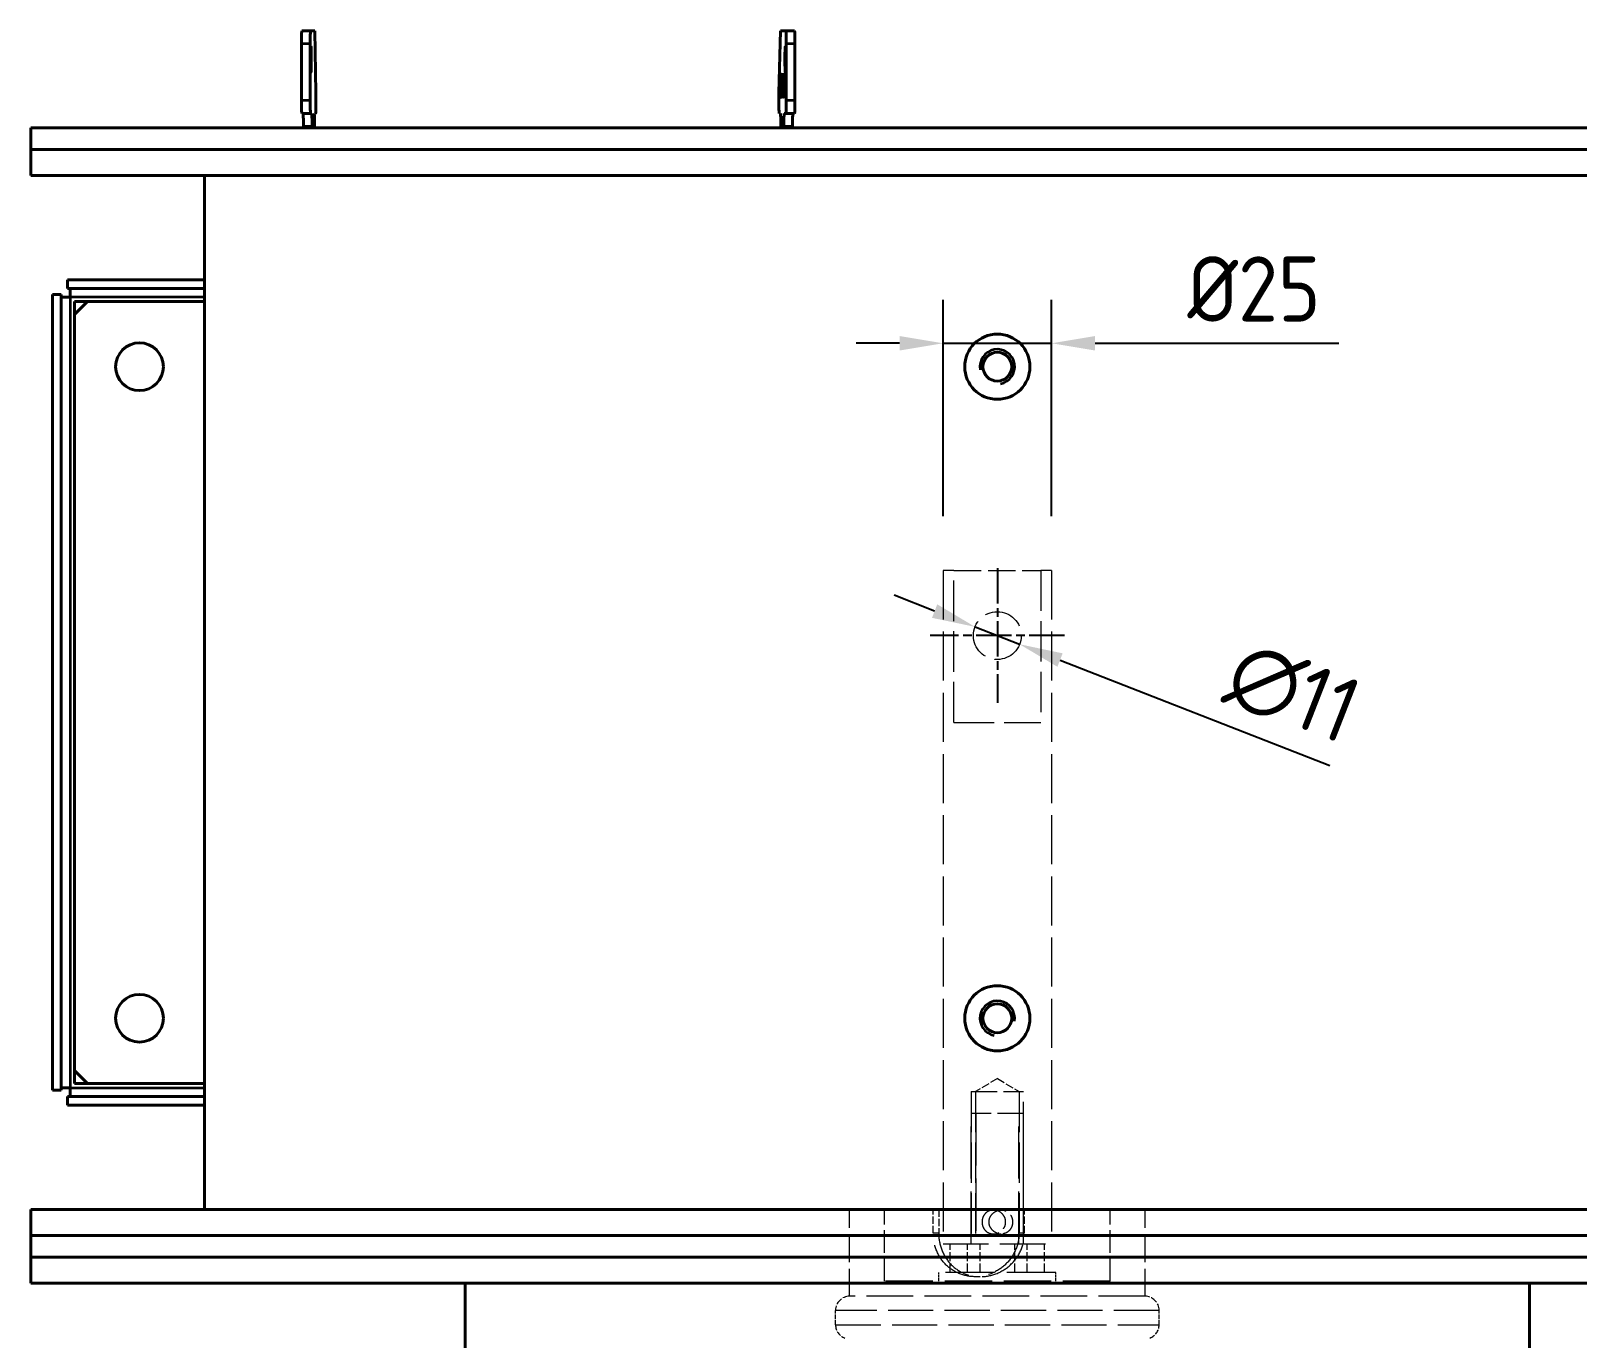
# Model space of a CAD drawing. Header units: millimetres. Extents: x 0 to 4205, y 0 to 2970.
# Drawn here: x 391 to 747, y 1512.4 to 1813.3 of the extents above; entities that cross this region are included whole.
import ezdxf

# ---------------------------------------------------------------- set-up
doc = ezdxf.new("R2010")
doc.units = ezdxf.units.MM
doc.header["$LTSCALE"] = 5
doc.linetypes.add('CHAIN', pattern=[0.3543, 0.2362, -0.0295, 0.0591, -0.0295])
doc.linetypes.add('DASHED', pattern=[0.2067, 0.1654, -0.0413])
for name, color, linetype, lineweight in [('가려진 것(ISO)', 2, 'DASHED', 18), ('가려진 좁은 것(ISO)', 2, 'DASHED', 18), ('가시적인 것(ISO)', 3, 'Continuous', 40), ('가시적인 좁은 것(ISO)', 3, 'Continuous', 35), ('중심 표식(ISO)', 1, 'Continuous', 25), ('치수(ISO)', 2, 'Continuous', 25)]:
    doc.layers.add(name, color=color, linetype=linetype, lineweight=lineweight)
doc.styles.add('치수 텍스트_PSTEK_POSCO', font='isocp.shx')
doc.dimstyles.new('치수_PSTEK_POSCO', dxfattribs={"dimscale": 5, "dimtxt": 3, "dimasz": 2, "dimexe": 2, "dimexo": 2.5, "dimgap": 1, "dimtad": 1, "dimrnd": 1e-08, "dimdsep": 46, "dimtxsty": '치수 텍스트_PSTEK_POSCO', "dimcen": 0.09, "dimdle": 10, "dimclrd": 7, "dimclre": 7, "dimclrt": 2, "dimadec": 1, "dimazin": 2, "dimtfac": 1, "dimtmove": 0, "dimatfit": 3, "dimfxl": 0, "dimtolj": 1, "dimlwd": -1, "dimlwe": -1, "dimarcsym": 0})

# ---------------------------------------------------------------- blocks, each defined once
blk = doc.blocks.new('*D55')
at = {"layer": 'Defpoints', "color": 0}
for p in [(608.38, 1676.12), (618.62, 1672.12)]:
    blk.add_point(p, dxfattribs=at)
at = {"layer": '치수(ISO)', "color": 7}
for p, q in [((599.06, 1679.76), (589.75, 1683.39)), ((608.38, 1676.12), (618.62, 1672.12)), ((627.94, 1668.48), (690.07, 1644.22))]:
    blk.add_line(p, q, dxfattribs=at)
for points in [[(599.67, 1681.31), (598.46, 1678.2), (608.38, 1676.12)], [(628.54, 1670.03), (627.33, 1666.93), (618.62, 1672.12)]]:
    blk.add_solid(points, dxfattribs=at)
at = {"layer": '치수(ISO)', "color": 2, "insert": (667.61, 1666.41), "char_height": 15, "attachment_point": 4, "rotation": 338.6689, "style": '치수 텍스트_PSTEK_POSCO'}
blk.add_mtext('\\A1;∅11', dxfattribs=at)
blk = doc.blocks.new('*D56')
at = {"layer": 'Defpoints', "color": 0}
for p in [(626, 1741.41), (601, 1689.12), (626, 1689.12)]:
    blk.add_point(p, dxfattribs=at)
at = {"layer": '치수(ISO)', "color": 7}
for p, q in [((601, 1701.62), (601, 1751.41)), ((626, 1701.62), (626, 1751.41)), ((591, 1741.41), (581, 1741.41)), ((601, 1741.41), (626, 1741.41)), ((636, 1741.41), (692.13, 1741.41))]:
    blk.add_line(p, q, dxfattribs=at)
for points in [[(591, 1743.07), (591, 1739.74), (601, 1741.41)], [(636, 1743.07), (636, 1739.74), (626, 1741.41)]]:
    blk.add_solid(points, dxfattribs=at)
at = {"layer": '치수(ISO)', "color": 2, "insert": (657.26, 1753.91), "char_height": 15, "attachment_point": 4, "style": '치수 텍스트_PSTEK_POSCO'}
blk.add_mtext('\\A1;Ø25', dxfattribs=at)

msp = doc.modelspace()

# ---------------------------------------------------------------- linework, layer by layer
at = {"layer": '가려진 것(ISO)', "ltscale": 3.064086}
for p, q in [((603.5004, 1689.1175), (601.0004, 1689.1175)), ((626.0004, 1689.1175), (623.5004, 1689.1175))]:
    msp.add_line(p, q, dxfattribs=at)
at = {"layer": '가려진 것(ISO)', "ltscale": 13.634165}
for p, q in [((601.0004, 1689.1175), (601.0004, 1534.1175)), ((626.0004, 1689.1175), (626.0004, 1534.1175))]:
    msp.add_line(p, q, dxfattribs=at)
at = {"layer": '가려진 것(ISO)', "ltscale": 11.288502}
for p, q in [((603.5004, 1654.1175), (603.5004, 1689.1175)), ((623.5004, 1689.1175), (623.5004, 1654.1175)), ((607.5004, 1569.1175), (607.5004, 1534.1175)), ((608.4474, 1569.1175), (608.4474, 1534.1175)), ((618.5534, 1569.1175), (618.5534, 1534.1175)), ((619.5004, 1534.1175), (619.5004, 1569.1175))]:
    msp.add_line(p, q, dxfattribs=at)
at = {"layer": '가려진 것(ISO)', "ltscale": 7.618686}
for p, q in [((603.5004, 1689.1175), (623.5004, 1689.1175)), ((579.5004, 1522.0175), (579.5004, 1542.0175)), ((647.5004, 1522.0175), (647.5004, 1542.0175))]:
    msp.add_line(p, q, dxfattribs=at)
at = {"layer": '가려진 것(ISO)', "ltscale": 11.215472}
msp.add_line((603.5004, 1654.1175), (623.5004, 1654.1175), dxfattribs=at)
at = {"layer": '가려진 것(ISO)', "ltscale": 2.245537}
for q in [(608.4474, 1569.1175), (618.5534, 1569.1175)]:
    msp.add_line((613.5004, 1572.1536), q, dxfattribs=at)
at = {"layer": '가려진 것(ISO)', "ltscale": 7.180437}
for p, q in [((607.5004, 1569.1175), (619.5004, 1569.1175)), ((619.5004, 1564.1175), (607.5004, 1564.1175))]:
    msp.add_line(p, q, dxfattribs=at)
at = {"layer": '가려진 것(ISO)', "ltscale": 14.513788}
for p, q in [((607.5004, 1534.1175), (607.5004, 1564.1175)), ((608.5504, 1564.1175), (608.5504, 1534.1175)), ((618.4504, 1534.1175), (618.4504, 1564.1175)), ((619.5004, 1534.1175), (619.5004, 1564.1175))]:
    msp.add_line(p, q, dxfattribs=at)
at = {"layer": '가려진 것(ISO)', "ltscale": 6.285399}
for p, q in [((587.5004, 1525.5175), (587.5004, 1542.0175)), ((639.5004, 1525.5175), (639.5004, 1542.0175))]:
    msp.add_line(p, q, dxfattribs=at)
at = {"layer": '가려진 것(ISO)', "ltscale": 2.095066}
for p, q in [((598.7188, 1536.5175), (598.7188, 1542.0175)), ((599.9988, 1542.0175), (599.9988, 1536.5175)), ((618.4905, 1542.0175), (618.4905, 1536.5175)), ((619.7705, 1536.5175), (619.7705, 1542.0175))]:
    msp.add_line(p, q, dxfattribs=at)
at = {"layer": '가려진 것(ISO)', "ltscale": 4.571172}
for p, q in [((612.5965, 1541.8675), (614.4044, 1541.8675)), ((612.5965, 1536.3675), (614.4044, 1536.3675))]:
    msp.add_line(p, q, dxfattribs=at)
at = {"layer": '가려진 것(ISO)', "ltscale": 12.665669}
msp.add_line((601.0004, 1534.1175), (626.0004, 1534.1175), dxfattribs=at)
at = {"layer": '가려진 것(ISO)', "ltscale": 2.5141}
for p, q in [((602.656, 1527.5175), (602.656, 1534.1175)), ((606.647, 1527.5175), (606.647, 1534.1175)), ((609.5095, 1527.5175), (609.5095, 1534.1175)), ((617.4914, 1527.5175), (617.4914, 1534.1175)), ((620.3539, 1527.5175), (620.3539, 1534.1175)), ((624.3449, 1527.5175), (624.3449, 1534.1175))]:
    msp.add_line(p, q, dxfattribs=at)
at = {"layer": '가려진 것(ISO)', "ltscale": 13.678923}
msp.add_line((627.0004, 1527.5175), (600.0004, 1527.5175), dxfattribs=at)
at = {"layer": '가려진 것(ISO)', "ltscale": 0.761779}
for p, q in [((600.0004, 1525.5175), (600.0004, 1527.5175)), ((627.0004, 1525.5175), (627.0004, 1527.5175))]:
    msp.add_line(p, q, dxfattribs=at)
at = {"layer": '가려진 것(ISO)', "ltscale": 13.172297}
msp.add_line((639.5004, 1525.5175), (587.5004, 1525.5175), dxfattribs=at)
at = {"layer": '가려진 것(ISO)', "ltscale": 3.047415}
msp.add_line((609.5833, 1526.5175), (608.3781, 1526.5175), dxfattribs=at)
at = {"layer": '가려진 것(ISO)', "ltscale": 12.918983}
msp.add_line((647.5004, 1522.0175), (579.5004, 1522.0175), dxfattribs=at)
at = {"layer": '가려진 것(ISO)', "ltscale": 1.265843}
for p, q in [((576.2504, 1515.4443), (576.2504, 1518.7675)), ((650.7504, 1515.4443), (650.7504, 1518.7675))]:
    msp.add_line(p, q, dxfattribs=at)
at = {"layer": '가려진 것(ISO)', "ltscale": 11.145789}
msp.add_circle((613.5004, 1674.1175), 5.5, dxfattribs=at)
at = {"layer": '가려진 것(ISO)', "ltscale": 1.944629}
for centre, start, end in [((579.5004, 1518.7675), 90, 180), ((647.5004, 1518.7675), 0, 90)]:
    msp.add_arc(centre, 3.25, start, end, dxfattribs=at)
at = {"layer": '가려진 것(ISO)', "ltscale": 1.512355}
for centre, start, end in [((579.5004, 1515.4443), 180, 249.99481), ((647.5004, 1515.4443), 290.00519, 0)]:
    msp.add_arc(centre, 3.25, start, end, dxfattribs=at)
at = {"layer": '가려진 것(ISO)', "ltscale": 6.67681}
for points in [[(609.9784, 1539.1175), (609.9784, 1539.4689), (610.0431, 1539.8393), (610.3021, 1540.5148), (610.4967, 1540.8205), (610.9488, 1541.3031), (611.2381, 1541.514), (611.8883, 1541.7963), (612.2497, 1541.8675), (612.9433, 1541.8675), (613.3148, 1541.7963), (614.0016, 1541.514), (614.3169, 1541.3031), (614.8188, 1540.8205), (615.0407, 1540.5148), (615.3394, 1539.8393), (615.4156, 1539.4689), (615.4156, 1538.7661), (615.3394, 1538.3956), (615.0407, 1537.7201), (614.8188, 1537.4144), (614.3169, 1536.9319), (614.0016, 1536.721), (613.3148, 1536.4386), (612.9433, 1536.3675), (612.2497, 1536.3675), (611.8883, 1536.4386), (611.2381, 1536.721), (610.9488, 1536.9319), (610.4967, 1537.4144), (610.3021, 1537.7201), (610.0431, 1538.3956), (609.9784, 1538.7661), (609.9784, 1539.1175)], [(611.5852, 1539.1175), (611.5852, 1538.7661), (611.6615, 1538.3956), (611.9602, 1537.7201), (612.182, 1537.4144), (612.684, 1536.9319), (612.9993, 1536.721), (613.6861, 1536.4386), (614.0576, 1536.3675), (614.7512, 1536.3675), (615.1126, 1536.4386), (615.7628, 1536.721), (616.0521, 1536.9319), (616.5042, 1537.4144), (616.6987, 1537.7201), (616.9578, 1538.3956), (617.0225, 1538.7661), (617.0225, 1539.4689), (616.9578, 1539.8393), (616.6987, 1540.5148), (616.5042, 1540.8205), (616.0521, 1541.3031), (615.7628, 1541.514), (615.1126, 1541.7963), (614.7512, 1541.8675), (614.0576, 1541.8675), (613.6861, 1541.7963), (612.9993, 1541.514), (612.684, 1541.3031), (612.182, 1540.8205), (611.9602, 1540.5148), (611.6615, 1539.8393), (611.5852, 1539.4689), (611.5852, 1539.1175)]]:
    msp.add_open_spline(points, degree=3, knots=[0, 0, 0, 0, 0.10542391, 0.10542391, 0.21084783, 0.21084783, 0.3160777, 0.3160777, 0.42130758, 0.42130758, 0.52653746, 0.52653746, 0.63176734, 0.63176734, 0.73719125, 0.73719125, 0.84261516, 0.84261516, 0.94803908, 0.94803908, 1.05346299, 1.05346299, 1.15869287, 1.15869287, 1.26392274, 1.26392274, 1.36915262, 1.36915262, 1.4743825, 1.4743825, 1.57980641, 1.57980641, 1.68523033, 1.68523033, 1.68523033, 1.68523033], dxfattribs=at)
at = {"layer": '가려진 것(ISO)', "ltscale": 15.282051}
msp.add_open_spline([(618.4905, 1536.5175), (618.4905, 1535.2536), (618.227, 1533.9109), (617.1724, 1531.4496), (616.3824, 1530.3302), (614.5787, 1528.5629), (613.442, 1527.7944), (610.9663, 1526.7715), (609.6272, 1526.5175), (607.1289, 1526.5175), (605.8132, 1526.7715), (603.4217, 1527.7944), (602.3449, 1528.5629), (600.6543, 1530.3302), (599.9253, 1531.4496), (598.9577, 1533.9109), (598.7188, 1535.2536), (598.7188, 1536.5175)], degree=3, knots=[0, 0, 0, 0, 0.37916994, 0.37916994, 0.75833987, 0.75833987, 1.13740582, 1.13740582, 1.51647176, 1.51647176, 1.89553771, 1.89553771, 2.27460365, 2.27460365, 2.65377359, 2.65377359, 3.03294353, 3.03294353, 3.03294353, 3.03294353], dxfattribs=at)
at = {"layer": '가려진 것(ISO)', "ltscale": 15.347257}
msp.add_open_spline([(599.9988, 1536.5175), (599.9988, 1535.247), (600.2357, 1533.9021), (601.1896, 1531.4429), (601.9072, 1530.3273), (603.5733, 1528.5662), (604.637, 1527.7985), (607.0138, 1526.7738), (608.3284, 1526.5175), (610.8382, 1526.5175), (612.1836, 1526.7738), (614.6712, 1527.7985), (615.8137, 1528.5662), (617.6297, 1530.3273), (618.4288, 1531.4429), (619.5, 1533.9021), (619.7705, 1535.247), (619.7705, 1536.5175)], degree=3, knots=[-3.04786349, -3.04786349, -3.04786349, -3.04786349, -2.66671783, -2.66671783, -2.28557217, -2.28557217, -1.90475196, -1.90475196, -1.52393174, -1.52393174, -1.14311153, -1.14311153, -0.76229131, -0.76229131, -0.38114566, -0.38114566, 0, 0, 0, 0], dxfattribs=at)
at = {"layer": '가려진 좁은 것(ISO)', "ltscale": 3.236419}
for p, q in [((599.9988, 1536.5175), (598.7188, 1536.5175)), ((619.7705, 1536.5175), (618.4905, 1536.5175))]:
    msp.add_line(p, q, dxfattribs=at)
at = {"layer": '가려진 좁은 것(ISO)', "ltscale": 12.581232}
for p, q in [((650.7504, 1518.7675), (576.2504, 1518.7675)), ((576.2504, 1515.4443), (650.7504, 1515.4443))]:
    msp.add_line(p, q, dxfattribs=at)
at = {"layer": '가시적인 것(ISO)'}
for p, q in [((455.3762, 1813.3175), (453.3768, 1813.3175)), ((456.3381, 1813.3175), (455.3762, 1813.3175)), ((456.6105, 1799.0971), (456.3381, 1813.3175)), ((563.2065, 1799.0971), (563.5611, 1813.3175)), ((563.5611, 1813.3175), (564.8132, 1813.3175)), ((566.8121, 1813.3175), (564.8132, 1813.3175)), ((453.2989, 1810.3175), (453.2989, 1797.3175)), ((455.2982, 1810.3175), (455.2982, 1797.3175)), ((564.9148, 1810.3175), (564.9148, 1797.3175)), ((566.9136, 1810.3175), (566.9136, 1797.3175)), ((563.3702, 1803.2817), (563.3702, 1798.1451)), ((563.4951, 1803.2817), (563.3702, 1803.2817)), ((563.3802, 1803.2817), (563.3802, 1798.1451)), ((563.4012, 1802.4867), (563.4951, 1802.4867)), ((563.4012, 1801.2637), (563.4012, 1802.4867)), ((563.4929, 1801.2637), (563.4012, 1801.2637)), ((563.4929, 1800.4688), (563.4929, 1801.2637)), ((563.4951, 1802.4867), (563.4951, 1803.2817)), ((563.7038, 1802.609), (563.6938, 1802.609)), ((563.7501, 1801.5513), (563.7816, 1801.5513)), ((563.9732, 1803.2817), (563.8938, 1803.2817)), ((563.8938, 1803.2817), (563.8938, 1798.1451)), ((563.9038, 1803.2817), (563.9038, 1798.1451)), ((563.9248, 1802.4867), (563.9686, 1802.4867)), ((563.9248, 1800.8968), (563.9248, 1802.4867)), ((563.9786, 1802.4867), (563.9686, 1802.4867)), ((564.0052, 1801.6851), (563.9952, 1801.6851)), ((564.2248, 1802.609), (564.2148, 1802.609)), ((564.4076, 1803.2817), (564.4076, 1802.4867)), ((564.4753, 1803.2817), (564.4076, 1803.2817)), ((564.4076, 1802.4867), (564.4443, 1802.4867)), ((564.4176, 1803.2817), (564.4176, 1802.4867)), ((564.4443, 1802.4867), (564.4443, 1798.1451)), ((564.4543, 1802.4867), (564.4443, 1802.4867)), ((564.4543, 1802.4867), (564.4543, 1798.1451)), ((564.4753, 1798.1451), (564.4753, 1803.2817)), ((564.5829, 1803.2817), (564.5829, 1798.1451)), ((564.6562, 1803.2817), (564.5829, 1803.2817)), ((564.5929, 1803.2817), (564.5929, 1798.1451)), ((564.614, 1802.4867), (564.6566, 1802.4867)), ((564.614, 1801.3249), (564.614, 1802.4867)), ((564.6566, 1801.3249), (564.614, 1801.3249)), ((564.6666, 1802.4867), (564.6566, 1802.4867)), ((564.6666, 1801.3249), (564.6566, 1801.3249)), ((564.6881, 1801.9058), (564.6781, 1801.9058)), ((563.3702, 1798.1451), (563.4012, 1798.1451)), ((563.4012, 1800.4688), (563.4929, 1800.4688)), ((563.4012, 1798.1451), (563.4012, 1800.4688)), ((563.6847, 1800.958), (563.6847, 1800.163)), ((563.7851, 1800.958), (563.6847, 1800.958)), ((563.6847, 1800.163), (563.7541, 1800.163)), ((563.7038, 1798.8177), (563.6938, 1798.8177)), ((563.6947, 1800.958), (563.6947, 1800.163)), ((563.7641, 1800.163), (563.7541, 1800.163)), ((563.8938, 1798.1451), (563.9248, 1798.1451)), ((563.9686, 1800.8968), (563.9248, 1800.8968)), ((563.9248, 1800.1019), (563.9732, 1800.1019)), ((563.9248, 1798.1451), (563.9248, 1800.1019)), ((563.9786, 1800.8968), (563.9686, 1800.8968)), ((564.1314, 1800.7134), (564.1214, 1800.7134)), ((564.2248, 1798.8177), (564.2148, 1798.8177)), ((564.2866, 1800.7067), (564.2766, 1800.7067)), ((564.4443, 1798.1451), (564.4753, 1798.1451)), ((564.5829, 1798.1451), (564.66, 1798.1451)), ((564.614, 1800.5299), (564.6593, 1800.5299)), ((564.614, 1798.94), (564.614, 1800.5299)), ((564.6593, 1798.94), (564.614, 1798.94)), ((564.6693, 1800.5299), (564.6593, 1800.5299)), ((564.6693, 1798.94), (564.6593, 1798.94)), ((564.6964, 1799.735), (564.6864, 1799.735)), ((455.3762, 1794.3175), (453.3768, 1794.3175)), ((455.3762, 1794.3175), (455.6569, 1794.3175)), ((456.3446, 1794.3175), (456.5477, 1794.3175)), ((563.5526, 1794.3175), (563.2882, 1794.3175)), ((564.8132, 1794.3175), (564.4478, 1794.3175)), ((566.8121, 1794.3175), (564.8132, 1794.3175)), ((836.0004, 1791.0175), (391.0004, 1791.0175)), ((391.0004, 1786.0175), (391.0004, 1791.0175)), ((453.7356, 1791.3175), (453.7356, 1791.0175)), ((455.7349, 1791.3175), (455.7349, 1791.0175)), ((456.2666, 1791.0175), (456.2666, 1791.3175)), ((563.6541, 1791.0175), (563.6541, 1791.3175)), ((563.8807, 1791.3175), (563.8807, 1791.1175)), ((563.9007, 1791.1175), (563.9007, 1791.3175)), ((563.992, 1791.3175), (563.992, 1791.1175)), ((564.0112, 1791.1175), (564.0112, 1791.3175)), ((564.068, 1791.3175), (564.068, 1791.1175)), ((564.0723, 1791.1175), (564.0723, 1791.3175)), ((564.3463, 1791.3175), (564.3463, 1791.0175)), ((566.3451, 1791.3175), (566.3451, 1791.0175)), ((391.0004, 1786.0175), (836.0004, 1786.0175)), ((391.0004, 1786.0175), (836.0004, 1786.0175)), ((391.0004, 1786.0175), (391.0004, 1780.0175)), ((391.0004, 1780.0175), (836.0004, 1780.0175)), ((431.0004, 1721.0175), (431.0004, 1780.0175)), ((431.0004, 1756.0175), (399.4147, 1756.0175)), ((399.4147, 1754.0175), (399.4147, 1756.0175)), ((396.0004, 1752.6033), (396.0004, 1569.4317)), ((398.0004, 1752.6033), (396.0004, 1752.6033)), ((398.0004, 1752.6033), (398.0004, 1569.4317)), ((400.0004, 1752.0175), (398.0004, 1752.0175)), ((431.0004, 1754.0175), (399.4147, 1754.0175)), ((400.0004, 1752.0175), (400.0004, 1754.0175)), ((401.0004, 1748.0175), (404.0004, 1751.0175)), ((404.0004, 1751.0175), (401.0004, 1751.0175)), ((401.0004, 1751.0175), (401.0004, 1748.0175)), ((401.0004, 1748.0175), (401.0004, 1574.0175)), ((431.0004, 1751.0175), (404.0004, 1751.0175)), ((431.0004, 1601.0175), (431.0004, 1721.0175)), ((431.0004, 1542.0175), (431.0004, 1601.0175)), ((404.0004, 1571.0175), (401.0004, 1574.0175)), ((401.0004, 1574.0175), (401.0004, 1571.0175)), ((400.0004, 1570.0175), (398.0004, 1570.0175)), ((400.0004, 1570.0175), (400.0004, 1568.0175)), ((401.0004, 1571.0175), (404.0004, 1571.0175)), ((404.0004, 1571.0175), (431.0004, 1571.0175)), ((398.0004, 1569.4317), (396.0004, 1569.4317)), ((399.4147, 1568.0175), (431.0004, 1568.0175)), ((399.4147, 1568.0175), (399.4147, 1566.0175)), ((399.4147, 1566.0175), (431.0004, 1566.0175)), ((836.0004, 1542.0175), (391.0004, 1542.0175)), ((391.0004, 1536.0175), (391.0004, 1542.0175)), ((836.0004, 1536.0175), (391.0004, 1536.0175)), ((391.0004, 1531.0175), (391.0004, 1536.0175)), ((836.0004, 1536.0175), (391.0004, 1536.0175)), ((391.0004, 1531.0175), (836.0004, 1531.0175)), ((391.0004, 1531.0175), (391.0004, 1525.0175)), ((391.0004, 1531.0175), (836.0004, 1531.0175)), ((391.0004, 1525.0175), (836.0004, 1525.0175)), ((491.0004, 1451.0175), (491.0004, 1525.0175)), ((736.0004, 1451.0175), (736.0004, 1525.0175))]:
    msp.add_line(p, q, dxfattribs=at)
for centre, radius in [((416.0004, 1736.0175), 5.5), ((613.5004, 1736.0175), 7.5), ((613.5004, 1736.0175), 3.3235), ((416.0004, 1586.0175), 5.5), ((613.5004, 1586.0175), 7.5), ((613.5004, 1586.0175), 3.3235)]:
    msp.add_circle(centre, radius, dxfattribs=at)
for centre, major_axis, ratio, start_param, end_param in [((453.3768, 1810.3175), (0, 3), 0.02599731, 0, 1.57079633), ((455.3762, 1810.3175), (0, 3), 0.02599731, 0, 1.57079633), ((564.8132, 1810.3175), (0, 3), 0.03384274, 4.71238898, 6.28318531), ((566.8121, 1810.3175), (0, 3), 0.03384274, 4.71238898, 6.28318531), ((456.5477, 1797.3175), (0, -3), 0.02599731, 0, 2.20582306), ((563.2882, 1797.3175), (0, -3), 0.03384274, 4.07736224, 6.28318531), ((453.3768, 1797.3175), (0, -3), 0.02599731, 4.71238898, 6.28318531), ((453.6576, 1791.3175), (0, 3), 0.02599731, 4.71238898, 6.28318531), ((455.3762, 1797.3175), (0, -3), 0.02599731, 4.71238898, 6.28318531), ((455.6569, 1791.3175), (0, 3), 0.02599731, 4.71238898, 6.28318531), ((456.3446, 1791.3175), (0, 3), 0.02599731, 0, 1.57079633), ((563.5526, 1791.3175), (0, 3), 0.03384274, 4.71238898, 6.28318531), ((564.4478, 1791.3175), (0, 3), 0.03384274, 0, 1.57079633), ((564.8132, 1797.3175), (0, -3), 0.03384274, 0, 1.57079633), ((566.4466, 1791.3175), (0, 3), 0.03384274, 0, 1.57079633), ((566.8121, 1797.3175), (0, -3), 0.03384274, 0, 1.57079633)]:
    msp.add_ellipse(centre, major_axis=major_axis, ratio=ratio, start_param=start_param, end_param=end_param, dxfattribs=at)
for centre, ratio in [((455.4672, 1806.8175), 0.02599731), ((564.6948, 1806.8175), 0.03384274)]:
    msp.add_ellipse(centre, major_axis=(0, 3), ratio=ratio, dxfattribs=at)
for points, knots in [([(563.6938, 1803.404), (563.6907, 1803.4017), (563.6845, 1803.3972), (563.6755, 1803.3584), (563.6667, 1803.2976), (563.6583, 1803.2112), (563.6502, 1803.0998), (563.6424, 1802.963), (563.6349, 1802.8018), (563.629, 1802.649), (563.6245, 1802.5178), (563.6213, 1802.4155), (563.6184, 1802.3104), (563.6156, 1802.2029), (563.6131, 1802.0931), (563.6108, 1801.9803), (563.6088, 1801.8644), (563.6069, 1801.747), (563.6053, 1801.6262), (563.6038, 1801.5035), (563.6026, 1801.3785), (563.6016, 1801.2502), (563.6008, 1801.1198), (563.6004, 1800.9865), (563.5999, 1800.8509), (563.5999, 1800.7596), (563.5999, 1800.7134)], [0, 0, 0, 0, 0.06440966, 0.12713175, 0.18869519, 0.2499531, 0.3113145, 0.37340191, 0.43699638, 0.50232306, 0.5352272, 0.56753231, 0.59931765, 0.63048805, 0.66142618, 0.69208749, 0.72256393, 0.75284128, 0.78302271, 0.81315811, 0.84352701, 0.87410007, 0.90484775, 0.93622105, 0.96770947, 1, 1, 1, 1]), ([(563.6992, 1803.3999), (563.6976, 1803.3981), (563.693, 1803.3906), (563.6855, 1803.3584), (563.6767, 1803.2976), (563.6683, 1803.2112), (563.6602, 1803.0998), (563.6524, 1802.963), (563.6449, 1802.8018), (563.639, 1802.649), (563.6345, 1802.5178), (563.6313, 1802.4155), (563.6284, 1802.3104), (563.6256, 1802.2029), (563.6231, 1802.0931), (563.6208, 1801.9803), (563.6188, 1801.8644), (563.6168, 1801.747), (563.6153, 1801.6262), (563.6138, 1801.5035), (563.6126, 1801.3785), (563.6116, 1801.2502), (563.6108, 1801.1198), (563.6104, 1800.9865), (563.6099, 1800.8509), (563.6099, 1800.7596), (563.6099, 1800.7134)], [0.031995584, 0.031995584, 0.031995584, 0.031995584, 0.064409661, 0.127131752, 0.188695189, 0.249953097, 0.311314499, 0.373401906, 0.436996381, 0.50232306, 0.535227196, 0.567532306, 0.599317654, 0.630488046, 0.66142618, 0.692087487, 0.722563928, 0.752841282, 0.783022705, 0.813158105, 0.843527005, 0.874100073, 0.904847752, 0.936221046, 0.967709471, 1, 1, 1, 1]), ([(563.631, 1800.7134), (563.631, 1800.7746), (563.6311, 1800.8957), (563.632, 1801.0742), (563.6334, 1801.2475), (563.6353, 1801.416), (563.6379, 1801.5786), (563.641, 1801.7364), (563.6446, 1801.8892), (563.6488, 1802.0337), (563.6533, 1802.169), (563.6583, 1802.2857), (563.6635, 1802.3866), (563.669, 1802.4676), (563.6748, 1802.5315), (563.6809, 1802.5757), (563.6873, 1802.6049), (563.6916, 1802.6076), (563.6938, 1802.609)], [0, 0, 0, 0, 0.06228214, 0.12313777, 0.18310441, 0.24335663, 0.30366895, 0.3653625, 0.42838203, 0.49343794, 0.5587387, 0.62189388, 0.68372852, 0.7453156, 0.80683019, 0.86930842, 0.93350979, 1, 1, 1, 1]), ([(563.7816, 1801.5513), (563.7808, 1801.6199), (563.7793, 1801.7557), (563.7763, 1801.9499), (563.773, 1802.1344), (563.7691, 1802.3087), (563.7648, 1802.4719), (563.7599, 1802.6252), (563.7546, 1802.7676), (563.7489, 1802.8991), (563.7428, 1803.0171), (563.7364, 1803.1203), (563.7299, 1803.2093), (563.7231, 1803.2796), (563.7161, 1803.3353), (563.7089, 1803.3754), (563.7014, 1803.3999), (563.6964, 1803.4026), (563.6938, 1803.404)], [0, 0, 0, 0, 0.063374915, 0.125434694, 0.186460742, 0.247233484, 0.307729912, 0.368833346, 0.430759571, 0.493705985, 0.556880924, 0.619424008, 0.68145798, 0.743422033, 0.805927639, 0.869346907, 0.934005383, 1, 1, 1, 1]), ([(563.6938, 1802.609), (563.6955, 1802.6082), (563.6988, 1802.6066), (563.7037, 1802.5911), (563.7083, 1802.5647), (563.7128, 1802.5313), (563.7171, 1802.4846), (563.7212, 1802.4294), (563.7251, 1802.3631), (563.7288, 1802.2875), (563.7322, 1802.2052), (563.7355, 1802.1217), (563.7385, 1802.033), (563.7413, 1801.9429), (563.7439, 1801.8495), (563.7462, 1801.7534), (563.7483, 1801.6541), (563.7495, 1801.5856), (563.7501, 1801.5513)], [0, 0, 0, 0, 0.07172454, 0.14104608, 0.20837252, 0.2739109, 0.33845577, 0.40219734, 0.46580792, 0.52954452, 0.59298722, 0.65454628, 0.71466134, 0.7738578, 0.83134583, 0.88834506, 0.9440704, 1, 1, 1, 1]), ([(563.7038, 1802.609), (563.7055, 1802.6082), (563.7088, 1802.6066), (563.7137, 1802.5911), (563.7183, 1802.5647), (563.7228, 1802.5313), (563.7271, 1802.4846), (563.7312, 1802.4294), (563.7351, 1802.3631), (563.7388, 1802.2875), (563.7422, 1802.2052), (563.7455, 1802.1217), (563.7485, 1802.033), (563.7513, 1801.9429), (563.7539, 1801.8495), (563.7562, 1801.7534), (563.7583, 1801.6541), (563.7595, 1801.5856), (563.7601, 1801.5513)], [0, 0, 0, 0, 0.07172454, 0.14104608, 0.20837252, 0.2739109, 0.33845577, 0.40219734, 0.46580792, 0.52954452, 0.59298722, 0.65454628, 0.71466134, 0.7738578, 0.83134583, 0.88834506, 0.9440704, 1, 1, 1, 1]), ([(563.9686, 1802.4867), (563.9702, 1802.4842), (563.9735, 1802.4792), (563.9782, 1802.4364), (563.9827, 1802.3697), (563.9862, 1802.2917), (563.9888, 1802.2201), (563.9905, 1802.1578), (563.992, 1802.0921), (563.9931, 1802.0201), (563.9941, 1801.9439), (563.9947, 1801.8619), (563.9951, 1801.7753), (563.9952, 1801.7157), (563.9952, 1801.6851)], [0, 0, 0, 0, 0.1150066, 0.22951552, 0.34729841, 0.47280168, 0.53705832, 0.6000093, 0.66289545, 0.7257167, 0.7906769, 0.85733732, 0.9266507, 1, 1, 1, 1]), ([(563.9952, 1801.6851), (563.9952, 1801.6567), (563.9951, 1801.601), (563.9947, 1801.5194), (563.9941, 1801.4415), (563.9931, 1801.3685), (563.992, 1801.2981), (563.9905, 1801.2333), (563.9888, 1801.172), (563.9862, 1801.098), (563.9827, 1801.0178), (563.9782, 1800.9493), (563.9735, 1800.9039), (563.9702, 1800.8992), (563.9686, 1800.8968)], [0, 0, 0, 0, 0.06892712, 0.135342126, 0.199892351, 0.262827391, 0.325800463, 0.388887497, 0.452088287, 0.518286634, 0.646878377, 0.766948586, 0.883443472, 1, 1, 1, 1]), ([(564.0262, 1801.6784), (564.0262, 1801.7365), (564.0261, 1801.8502), (564.0253, 1802.0166), (564.024, 1802.1745), (564.0222, 1802.3244), (564.0198, 1802.4651), (564.017, 1802.5991), (564.0135, 1802.7225), (564.0097, 1802.8373), (564.0055, 1802.9399), (564.0012, 1803.0312), (563.9968, 1803.1094), (563.9923, 1803.1718), (563.9876, 1803.2205), (563.9829, 1803.2564), (563.9781, 1803.2781), (563.9748, 1803.2805), (563.9732, 1803.2817)], [0, 0, 0, 0, 0.06990935, 0.13693333, 0.20208557, 0.26532931, 0.3283129, 0.39144478, 0.45527375, 0.52066965, 0.58577214, 0.64849332, 0.70923813, 0.76812294, 0.82638424, 0.8838105, 0.94160867, 1, 1, 1, 1]), ([(563.9732, 1800.1019), (563.9748, 1800.1031), (563.9782, 1800.1054), (563.9831, 1800.1274), (563.9878, 1800.1619), (563.9925, 1800.2096), (563.9971, 1800.2723), (564.0015, 1800.3482), (564.0058, 1800.4378), (564.0099, 1800.5397), (564.0137, 1800.6521), (564.0171, 1800.7751), (564.0199, 1800.9058), (564.0222, 1801.0451), (564.0241, 1801.1915), (564.0253, 1801.3471), (564.0261, 1801.5101), (564.0262, 1801.6216), (564.0262, 1801.6784)], [0, 0, 0, 0, 0.05997973, 0.1189684, 0.17747374, 0.2364003, 0.29606904, 0.35686909, 0.4192894, 0.48432662, 0.54938338, 0.61289541, 0.67530614, 0.73771807, 0.80033796, 0.86475181, 0.93112072, 1, 1, 1, 1]), ([(563.9786, 1802.4867), (563.9802, 1802.4842), (563.9834, 1802.4792), (563.9882, 1802.4364), (563.9927, 1802.3697), (563.9962, 1802.2917), (563.9988, 1802.2201), (564.0005, 1802.1578), (564.002, 1802.0921), (564.0031, 1802.0201), (564.0041, 1801.9439), (564.0047, 1801.8619), (564.0051, 1801.7753), (564.0052, 1801.7157), (564.0052, 1801.6851)], [0, 0, 0, 0, 0.1150066, 0.22951552, 0.34729841, 0.47280168, 0.53705832, 0.6000093, 0.66289545, 0.7257167, 0.7906769, 0.85733732, 0.9266507, 1, 1, 1, 1]), ([(564.0052, 1801.6851), (564.0052, 1801.6567), (564.0051, 1801.601), (564.0047, 1801.5194), (564.0041, 1801.4415), (564.0031, 1801.3685), (564.002, 1801.2981), (564.0005, 1801.2333), (563.9988, 1801.172), (563.9962, 1801.098), (563.9927, 1801.0178), (563.9882, 1800.9493), (563.9835, 1800.9039), (563.9802, 1800.8992), (563.9786, 1800.8968)], [0, 0, 0, 0, 0.06892712, 0.135342126, 0.199892351, 0.262827391, 0.325800463, 0.388887497, 0.452088287, 0.518286634, 0.646878377, 0.766948586, 0.883443472, 1, 1, 1, 1]), ([(564.2146, 1803.404), (564.2114, 1803.4017), (564.2052, 1803.3972), (564.196, 1803.3585), (564.1872, 1803.2979), (564.1787, 1803.2114), (564.1706, 1803.1), (564.1629, 1802.9631), (564.1555, 1802.8023), (564.1486, 1802.6185), (564.1422, 1802.4193), (564.1367, 1802.206), (564.1319, 1801.9826), (564.1281, 1801.7482), (564.1251, 1801.504), (564.123, 1801.2494), (564.1217, 1800.9847), (564.1215, 1800.8046), (564.1214, 1800.7134)], [0, 0, 0, 0, 0.06546991, 0.12901913, 0.19117778, 0.25259569, 0.31391495, 0.3757807, 0.43900092, 0.50366171, 0.5682531, 0.63080653, 0.69206765, 0.75257004, 0.81287445, 0.87383673, 0.9360911, 1, 1, 1, 1]), ([(564.2195, 1803.3995), (564.218, 1803.3977), (564.2135, 1803.3902), (564.206, 1803.3585), (564.1972, 1803.2979), (564.1887, 1803.2114), (564.1806, 1803.1), (564.1729, 1802.9631), (564.1655, 1802.8023), (564.1586, 1802.6185), (564.1522, 1802.4193), (564.1467, 1802.206), (564.1419, 1801.9826), (564.1381, 1801.7482), (564.1351, 1801.504), (564.133, 1801.2494), (564.1316, 1800.9847), (564.1315, 1800.8046), (564.1314, 1800.7134)], [0.034659896, 0.034659896, 0.034659896, 0.034659896, 0.065469913, 0.129019131, 0.191177784, 0.252595695, 0.313914949, 0.375780705, 0.439000916, 0.503661708, 0.568253104, 0.630806526, 0.692067649, 0.752570042, 0.812874446, 0.873836726, 0.936091104, 1, 1, 1, 1]), ([(564.1525, 1800.7067), (564.1525, 1800.7717), (564.1526, 1800.8995), (564.1535, 1801.0873), (564.1549, 1801.2679), (564.1569, 1801.441), (564.1595, 1801.6064), (564.1626, 1801.7642), (564.1663, 1801.9148), (564.1706, 1802.0555), (564.1752, 1802.185), (564.1801, 1802.2982), (564.1853, 1802.3946), (564.1907, 1802.4737), (564.1964, 1802.5335), (564.2023, 1802.578), (564.2085, 1802.6042), (564.2127, 1802.6074), (564.2148, 1802.609)], [0, 0, 0, 0, 0.06621357, 0.13000403, 0.19261242, 0.25465142, 0.31602589, 0.3776457, 0.44055984, 0.50510731, 0.5693339, 0.63173033, 0.69263702, 0.75296437, 0.81327516, 0.87414646, 0.93605397, 1, 1, 1, 1]), ([(564.3077, 1800.7134), (564.3076, 1800.8046), (564.3075, 1800.9847), (564.3061, 1801.2495), (564.304, 1801.504), (564.3009, 1801.7482), (564.2971, 1801.9829), (564.2923, 1802.206), (564.2867, 1802.419), (564.2803, 1802.6189), (564.2733, 1802.8016), (564.2659, 1802.9633), (564.2581, 1803.0997), (564.2501, 1803.2114), (564.2417, 1803.2978), (564.2329, 1803.3584), (564.2239, 1803.3972), (564.2177, 1803.4017), (564.2146, 1803.404)], [0, 0, 0, 0, 0.06396996, 0.12628383, 0.18735874, 0.24779723, 0.30845505, 0.37001199, 0.43289888, 0.4977051, 0.5627616, 0.62604222, 0.68796709, 0.74914247, 0.81040796, 0.87219118, 0.93513718, 1, 1, 1, 1]), ([(564.2148, 1802.609), (564.2169, 1802.6074), (564.221, 1802.6043), (564.2271, 1802.5778), (564.2329, 1802.5337), (564.2385, 1802.4733), (564.2439, 1802.3946), (564.249, 1802.2982), (564.2539, 1802.1847), (564.2585, 1802.0555), (564.2628, 1801.9147), (564.2665, 1801.7643), (564.2696, 1801.6062), (564.2722, 1801.4415), (564.2742, 1801.2676), (564.2756, 1801.0874), (564.2765, 1800.8995), (564.2766, 1800.7717), (564.2766, 1800.7067)], [0, 0, 0, 0, 0.063244121, 0.124449935, 0.184950834, 0.244601771, 0.30489548, 0.365787748, 0.428194631, 0.492696429, 0.557520489, 0.620704217, 0.682588072, 0.744362156, 0.806562232, 0.869438903, 0.933502702, 1, 1, 1, 1]), ([(564.2248, 1802.609), (564.2269, 1802.6074), (564.231, 1802.6043), (564.2371, 1802.5778), (564.2429, 1802.5337), (564.2485, 1802.4733), (564.2539, 1802.3946), (564.259, 1802.2982), (564.2639, 1802.1847), (564.2685, 1802.0555), (564.2728, 1801.9147), (564.2765, 1801.7643), (564.2796, 1801.6062), (564.2822, 1801.4415), (564.2842, 1801.2676), (564.2856, 1801.0874), (564.2865, 1800.8995), (564.2866, 1800.7717), (564.2866, 1800.7067)], [0, 0, 0, 0, 0.063244121, 0.124449935, 0.184950834, 0.244601771, 0.30489548, 0.365787748, 0.428194631, 0.492696429, 0.557520489, 0.620704217, 0.682588072, 0.744362156, 0.806562232, 0.869438903, 0.933502702, 1, 1, 1, 1]), ([(564.7092, 1801.9593), (564.7091, 1802.0008), (564.709, 1802.0828), (564.7084, 1802.2047), (564.7073, 1802.3231), (564.7059, 1802.4396), (564.7039, 1802.552), (564.7016, 1802.6618), (564.6989, 1802.7696), (564.6957, 1802.8729), (564.6922, 1802.9699), (564.6882, 1803.0536), (564.6838, 1803.124), (564.6791, 1803.183), (564.6739, 1803.2276), (564.6683, 1803.2585), (564.6624, 1803.278), (564.6583, 1803.2804), (564.6562, 1803.2817)], [0, 0, 0, 0, 0.05427115, 0.10739015, 0.1608808, 0.21469696, 0.26932079, 0.32588115, 0.38424246, 0.44534576, 0.5075986, 0.57006323, 0.63424037, 0.70020151, 0.76931843, 0.84191786, 0.91865867, 1, 1, 1, 1]), ([(564.6566, 1802.4867), (564.6574, 1802.4862), (564.6591, 1802.4853), (564.6615, 1802.4764), (564.6638, 1802.4625), (564.6659, 1802.442), (564.6678, 1802.4167), (564.6696, 1802.3844), (564.6712, 1802.3473), (564.6731, 1802.2905), (564.675, 1802.2132), (564.6769, 1802.1158), (564.6779, 1802.0117), (564.678, 1801.941), (564.6781, 1801.9058)], [0, 0, 0, 0, 0.07843272, 0.15238941, 0.22341326, 0.29023867, 0.3555143, 0.41829968, 0.48121034, 0.54434747, 0.6661785, 0.77980366, 0.89032424, 1, 1, 1, 1]), ([(564.6781, 1801.9058), (564.678, 1801.8706), (564.6779, 1801.7999), (564.6769, 1801.6957), (564.6751, 1801.5976), (564.6731, 1801.5202), (564.6712, 1801.4635), (564.6696, 1801.4261), (564.6678, 1801.3951), (564.6659, 1801.3695), (564.6638, 1801.3491), (564.6615, 1801.3353), (564.6591, 1801.3264), (564.6574, 1801.3254), (564.6566, 1801.3249)], [0, 0, 0, 0, 0.10963582, 0.22011615, 0.33457548, 0.45636215, 0.51947628, 0.58236404, 0.64461516, 0.70986702, 0.7766681, 0.84766608, 0.92159584, 1, 1, 1, 1]), ([(564.6666, 1802.4867), (564.6674, 1802.4862), (564.6691, 1802.4853), (564.6715, 1802.4764), (564.6738, 1802.4625), (564.6759, 1802.442), (564.6778, 1802.4167), (564.6796, 1802.3844), (564.6812, 1802.3473), (564.6831, 1802.2905), (564.685, 1802.2132), (564.6869, 1802.1158), (564.6879, 1802.0117), (564.688, 1801.941), (564.6881, 1801.9058)], [0, 0, 0, 0, 0.07843272, 0.15238941, 0.22341326, 0.29023867, 0.3555143, 0.41829968, 0.48121034, 0.54434747, 0.6661785, 0.77980366, 0.89032424, 1, 1, 1, 1]), ([(564.6881, 1801.9058), (564.688, 1801.8706), (564.6879, 1801.7999), (564.6869, 1801.6957), (564.685, 1801.5976), (564.6831, 1801.5202), (564.6812, 1801.4635), (564.6796, 1801.4261), (564.6778, 1801.3951), (564.6759, 1801.3695), (564.6738, 1801.3491), (564.6715, 1801.3353), (564.6691, 1801.3264), (564.6674, 1801.3254), (564.6666, 1801.3249)], [0, 0, 0, 0, 0.10963582, 0.22011615, 0.33457548, 0.45636215, 0.51947628, 0.58236404, 0.64461516, 0.70986702, 0.7766681, 0.84766608, 0.92159584, 1, 1, 1, 1]), ([(564.6913, 1800.9704), (564.6913, 1800.972), (564.6915, 1800.9783), (564.6919, 1800.9903), (564.6926, 1801.0125), (564.6936, 1801.0442), (564.6949, 1801.083), (564.6964, 1801.1321), (564.6982, 1801.1894), (564.7003, 1801.253), (564.7024, 1801.3233), (564.7042, 1801.4016), (564.7057, 1801.4836), (564.707, 1801.5703), (564.708, 1801.6614), (564.7087, 1801.7566), (564.7091, 1801.8564), (564.7091, 1801.9246), (564.7092, 1801.9593)], [0, 0, 0, 0, 0.00527441, 0.02041841, 0.04663565, 0.08337231, 0.12998379, 0.18711255, 0.25471824, 0.33280285, 0.41517946, 0.49629442, 0.57742192, 0.65821838, 0.7402814, 0.82381946, 0.91015354, 1, 1, 1, 1]), ([(563.5999, 1800.7134), (563.5999, 1800.6672), (563.5999, 1800.5759), (563.6004, 1800.4402), (563.6008, 1800.307), (563.6016, 1800.1765), (563.6026, 1800.0482), (563.6038, 1799.923), (563.6052, 1799.8), (563.6069, 1799.6793), (563.6087, 1799.5618), (563.6108, 1799.4464), (563.6131, 1799.3336), (563.6157, 1799.2239), (563.6183, 1799.1155), (563.6213, 1799.0113), (563.6245, 1798.908), (563.629, 1798.777), (563.6349, 1798.6238), (563.6424, 1798.4639), (563.6502, 1798.3269), (563.6583, 1798.2155), (563.6667, 1798.1291), (563.6755, 1798.0683), (563.6845, 1798.0296), (563.6907, 1798.0251), (563.6938, 1798.0228)], [0, 0, 0, 0, 0.03228892, 0.06377578, 0.09514752, 0.12589367, 0.15646522, 0.18683261, 0.21717714, 0.24715024, 0.2776276, 0.30790591, 0.33856569, 0.36950229, 0.40084952, 0.43246207, 0.4649301, 0.4978326, 0.56315603, 0.62661665, 0.68870097, 0.75005933, 0.81131419, 0.87287457, 0.93559354, 1, 1, 1, 1]), ([(563.6099, 1800.7134), (563.6099, 1800.6672), (563.6099, 1800.5759), (563.6104, 1800.4402), (563.6108, 1800.307), (563.6116, 1800.1765), (563.6126, 1800.0482), (563.6138, 1799.923), (563.6152, 1799.8), (563.6169, 1799.6793), (563.6187, 1799.5618), (563.6208, 1799.4464), (563.6231, 1799.3336), (563.6256, 1799.2239), (563.6283, 1799.1155), (563.6313, 1799.0113), (563.6345, 1798.908), (563.639, 1798.777), (563.6449, 1798.6238), (563.6524, 1798.4639), (563.6602, 1798.3269), (563.6683, 1798.2155), (563.6767, 1798.1291), (563.6855, 1798.0683), (563.6927, 1798.0373), (563.6971, 1798.0296), (563.6984, 1798.0278)], [0, 0, 0, 0, 0.032288924, 0.063775784, 0.095147518, 0.12589367, 0.156465217, 0.186832608, 0.217177139, 0.247150238, 0.277627605, 0.307905909, 0.338565691, 0.369502288, 0.400849522, 0.432462066, 0.464930099, 0.497832599, 0.563156031, 0.626616653, 0.688700974, 0.750059326, 0.81131419, 0.872874567, 0.935593541, 0.962637661, 0.962637661, 0.962637661, 0.962637661]), ([(563.6938, 1798.8177), (563.6916, 1798.8192), (563.6873, 1798.8222), (563.6809, 1798.8497), (563.6748, 1798.8946), (563.669, 1798.957), (563.6635, 1799.0375), (563.6583, 1799.1361), (563.6533, 1799.2521), (563.6488, 1799.3854), (563.6446, 1799.5291), (563.641, 1799.6816), (563.6379, 1799.8392), (563.6353, 1800.0027), (563.6334, 1800.1724), (563.632, 1800.3475), (563.6311, 1800.5285), (563.631, 1800.6512), (563.631, 1800.7134)], [0, 0, 0, 0, 0.06640324, 0.13047406, 0.19287056, 0.25419293, 0.31555542, 0.37695885, 0.43982936, 0.50459029, 0.56931483, 0.63225193, 0.69358454, 0.75440621, 0.81457962, 0.87541248, 0.93682955, 1, 1, 1, 1]), ([(563.6938, 1798.0228), (563.6964, 1798.0251), (563.7016, 1798.0299), (563.7094, 1798.0635), (563.7172, 1798.1193), (563.7249, 1798.1971), (563.7327, 1798.2974), (563.7405, 1798.4202), (563.7482, 1798.5647), (563.7546, 1798.7006), (563.7596, 1798.8208), (563.7631, 1798.9196), (563.7663, 1799.0239), (563.7693, 1799.135), (563.772, 1799.2524), (563.7745, 1799.3759), (563.7767, 1799.5063), (563.7787, 1799.6423), (563.7804, 1799.7854), (563.7818, 1799.9341), (563.783, 1800.0893), (563.784, 1800.2509), (563.7846, 1800.4187), (563.7851, 1800.5931), (563.7852, 1800.7736), (563.7851, 1800.8959), (563.7851, 1800.958)], [0, 0, 0, 0, 0.05117717, 0.10258999, 0.15517471, 0.20912061, 0.26463122, 0.32255965, 0.38265442, 0.44578765, 0.47785534, 0.50963961, 0.54114294, 0.57267433, 0.6042201, 0.63639864, 0.66859127, 0.70170142, 0.73531123, 0.76968497, 0.80528255, 0.84159102, 0.87934, 0.91819969, 0.95846551, 1, 1, 1, 1]), ([(563.7541, 1800.163), (563.7536, 1800.1233), (563.7526, 1800.0433), (563.7507, 1799.9265), (563.7485, 1799.8107), (563.7461, 1799.696), (563.7434, 1799.5834), (563.7404, 1799.4708), (563.7371, 1799.3608), (563.7336, 1799.2506), (563.7298, 1799.1484), (563.7255, 1799.0599), (563.721, 1798.9849), (563.7162, 1798.9238), (563.711, 1798.8759), (563.7056, 1798.8415), (563.6998, 1798.8214), (563.6958, 1798.819), (563.6938, 1798.8177)], [0, 0, 0, 0, 0.05318797, 0.10705303, 0.16218644, 0.21879193, 0.27673147, 0.3362687, 0.39805718, 0.46171431, 0.52602663, 0.58940666, 0.65316425, 0.71803149, 0.78432244, 0.85304993, 0.92474576, 1, 1, 1, 1]), ([(563.7641, 1800.163), (563.7636, 1800.1233), (563.7626, 1800.0433), (563.7607, 1799.9265), (563.7585, 1799.8107), (563.7561, 1799.696), (563.7534, 1799.5834), (563.7504, 1799.4708), (563.7471, 1799.3608), (563.7436, 1799.2506), (563.7398, 1799.1484), (563.7355, 1799.0599), (563.731, 1798.9849), (563.7262, 1798.9238), (563.721, 1798.8759), (563.7156, 1798.8415), (563.7098, 1798.8214), (563.7058, 1798.819), (563.7038, 1798.8177)], [0, 0, 0, 0, 0.05318797, 0.10705303, 0.16218644, 0.21879193, 0.27673147, 0.3362687, 0.39805718, 0.46171431, 0.52602663, 0.58940666, 0.65316425, 0.71803149, 0.78432244, 0.85304993, 0.92474576, 1, 1, 1, 1]), ([(564.1214, 1800.7134), (564.1215, 1800.6231), (564.1217, 1800.4449), (564.123, 1800.1825), (564.1251, 1799.9294), (564.1281, 1799.6862), (564.132, 1799.4525), (564.1367, 1799.2292), (564.1422, 1799.015), (564.1486, 1798.814), (564.1555, 1798.6284), (564.1629, 1798.4664), (564.1707, 1798.3298), (564.1787, 1798.2172), (564.1872, 1798.1299), (564.196, 1798.068), (564.2052, 1798.0296), (564.2114, 1798.0251), (564.2146, 1798.0228)], [0, 0, 0, 0, 0.06329086, 0.12493218, 0.18572682, 0.2458698, 0.3062199, 0.36753038, 0.43031134, 0.49528131, 0.56029276, 0.62369669, 0.68561229, 0.74707562, 0.80861646, 0.87087692, 0.93447734, 1, 1, 1, 1]), ([(564.1314, 1800.7134), (564.1315, 1800.6231), (564.1316, 1800.4449), (564.133, 1800.1825), (564.1351, 1799.9294), (564.1381, 1799.6862), (564.1419, 1799.4525), (564.1467, 1799.2292), (564.1522, 1799.015), (564.1586, 1798.814), (564.1655, 1798.6284), (564.1729, 1798.4664), (564.1806, 1798.3298), (564.1887, 1798.2172), (564.1972, 1798.1299), (564.206, 1798.068), (564.2135, 1798.0366), (564.218, 1798.0291), (564.2195, 1798.0272)], [0, 0, 0, 0, 0.063290864, 0.124932183, 0.185726818, 0.245869803, 0.306219899, 0.367530379, 0.430311335, 0.495281315, 0.560292764, 0.623696691, 0.685612291, 0.747075625, 0.808616459, 0.87087692, 0.934477338, 0.965311136, 0.965311136, 0.965311136, 0.965311136]), ([(564.2148, 1798.8177), (564.2127, 1798.8193), (564.2085, 1798.8225), (564.2023, 1798.8488), (564.1964, 1798.8933), (564.1907, 1798.953), (564.1853, 1799.0324), (564.1801, 1799.1275), (564.1752, 1799.2409), (564.1706, 1799.3702), (564.1663, 1799.511), (564.1626, 1799.6607), (564.1595, 1799.8182), (564.1569, 1799.9823), (564.1549, 1800.1534), (564.1535, 1800.3318), (564.1526, 1800.5171), (564.1525, 1800.6429), (564.1525, 1800.7067)], [0, 0, 0, 0, 0.06421689, 0.126386632, 0.187515767, 0.248082018, 0.308664899, 0.369656842, 0.432317569, 0.496816204, 0.561637086, 0.624554509, 0.686435331, 0.747773999, 0.809152416, 0.871392049, 0.934807209, 1, 1, 1, 1]), ([(564.2146, 1798.0228), (564.2177, 1798.0251), (564.2239, 1798.0296), (564.2329, 1798.0681), (564.2417, 1798.1301), (564.2501, 1798.2172), (564.2581, 1798.3301), (564.2659, 1798.4663), (564.2733, 1798.629), (564.2803, 1798.8136), (564.2866, 1799.0153), (564.2923, 1799.2291), (564.2971, 1799.4522), (564.3009, 1799.6862), (564.304, 1799.9294), (564.3061, 1800.1824), (564.3075, 1800.4449), (564.3076, 1800.6231), (564.3077, 1800.7134)], [0, 0, 0, 0, 0.06491521, 0.12791207, 0.18979733, 0.25118608, 0.31250596, 0.37448085, 0.4379455, 0.50335187, 0.56853652, 0.63165075, 0.69325742, 0.75376333, 0.8140407, 0.87494817, 0.93664852, 1, 1, 1, 1]), ([(564.2766, 1800.7067), (564.2766, 1800.6429), (564.2765, 1800.5171), (564.2756, 1800.3317), (564.2742, 1800.1536), (564.2722, 1799.9819), (564.2696, 1799.8185), (564.2665, 1799.6606), (564.2628, 1799.511), (564.2585, 1799.3702), (564.2539, 1799.2412), (564.249, 1799.1275), (564.2439, 1799.0323), (564.2385, 1798.9534), (564.2329, 1798.8931), (564.2271, 1798.8489), (564.221, 1798.8225), (564.2169, 1798.8193), (564.2148, 1798.8177)], [0, 0, 0, 0, 0.06547344, 0.1291616, 0.19166918, 0.25320503, 0.31494563, 0.37709285, 0.44028113, 0.50538106, 0.57015736, 0.63282983, 0.69380697, 0.75435727, 0.81426207, 0.87502044, 0.93648673, 1, 1, 1, 1]), ([(564.2866, 1800.7067), (564.2866, 1800.6429), (564.2865, 1800.5171), (564.2856, 1800.3317), (564.2842, 1800.1536), (564.2822, 1799.9819), (564.2796, 1799.8185), (564.2765, 1799.6606), (564.2728, 1799.511), (564.2685, 1799.3702), (564.2639, 1799.2412), (564.259, 1799.1275), (564.2539, 1799.0323), (564.2485, 1798.9534), (564.2429, 1798.8931), (564.2371, 1798.8489), (564.231, 1798.8225), (564.2269, 1798.8193), (564.2248, 1798.8177)], [0, 0, 0, 0, 0.06547344, 0.1291616, 0.19166918, 0.25320503, 0.31494563, 0.37709285, 0.44028113, 0.50538106, 0.57015736, 0.63282983, 0.69380697, 0.75435727, 0.81426207, 0.87502044, 0.93648673, 1, 1, 1, 1]), ([(564.6593, 1800.5299), (564.661, 1800.5275), (564.6643, 1800.5227), (564.6691, 1800.4785), (564.6737, 1800.4102), (564.6773, 1800.3305), (564.6799, 1800.2576), (564.6816, 1800.1957), (564.6831, 1800.1303), (564.6843, 1800.06), (564.6853, 1799.985), (564.6859, 1799.9056), (564.6863, 1799.8216), (564.6864, 1799.7643), (564.6864, 1799.735)], [0, 0, 0, 0, 0.11712848, 0.23316017, 0.35351179, 0.48097886, 0.54622642, 0.6095758, 0.67173975, 0.73413235, 0.7975734, 0.86284323, 0.92979656, 1, 1, 1, 1]), ([(564.6864, 1799.735), (564.6864, 1799.7056), (564.6863, 1799.6483), (564.6859, 1799.5643), (564.6853, 1799.485), (564.6843, 1799.4099), (564.6831, 1799.3395), (564.6817, 1799.2734), (564.6799, 1799.2115), (564.6773, 1799.1385), (564.6737, 1799.0599), (564.6691, 1798.9914), (564.6643, 1798.9472), (564.661, 1798.9424), (564.6593, 1798.94)], [0, 0, 0, 0, 0.07019062, 0.13713172, 0.20238963, 0.26581909, 0.32820029, 0.39098994, 0.45432775, 0.51956339, 0.64655278, 0.76688242, 0.88289292, 1, 1, 1, 1]), ([(564.66, 1798.1451), (564.6614, 1798.1463), (564.6641, 1798.1488), (564.6683, 1798.1659), (564.6727, 1798.1926), (564.6772, 1798.2316), (564.6818, 1798.2803), (564.6867, 1798.34), (564.6916, 1798.4111), (564.6967, 1798.4899), (564.7016, 1798.5829), (564.7058, 1798.6968), (564.7094, 1798.8289), (564.7124, 1798.9772), (564.7147, 1799.1439), (564.7163, 1799.3265), (564.7173, 1799.5267), (564.7174, 1799.6658), (564.7174, 1799.7378)], [0, 0, 0, 0, 0.045469477, 0.093488771, 0.143627723, 0.196604031, 0.252555691, 0.311326573, 0.373904675, 0.439616603, 0.505950269, 0.57052549, 0.634590779, 0.700106434, 0.768120585, 0.8401735, 0.917144063, 1, 1, 1, 1]), ([(564.6693, 1800.5299), (564.671, 1800.5275), (564.6743, 1800.5227), (564.6791, 1800.4785), (564.6837, 1800.4102), (564.6873, 1800.3305), (564.6899, 1800.2576), (564.6916, 1800.1957), (564.6931, 1800.1303), (564.6943, 1800.06), (564.6953, 1799.985), (564.6959, 1799.9056), (564.6963, 1799.8216), (564.6964, 1799.7643), (564.6964, 1799.735)], [0, 0, 0, 0, 0.11712848, 0.23316017, 0.35351179, 0.48097886, 0.54622642, 0.6095758, 0.67173975, 0.73413235, 0.7975734, 0.86284323, 0.92979656, 1, 1, 1, 1]), ([(564.6964, 1799.735), (564.6964, 1799.7056), (564.6963, 1799.6483), (564.6959, 1799.5643), (564.6953, 1799.485), (564.6943, 1799.4099), (564.6931, 1799.3395), (564.6916, 1799.2734), (564.6899, 1799.2115), (564.6873, 1799.1385), (564.6837, 1799.0599), (564.6791, 1798.9914), (564.6743, 1798.9472), (564.671, 1798.9424), (564.6693, 1798.94)], [0, 0, 0, 0, 0.07019062, 0.13713172, 0.20238963, 0.26581909, 0.32820029, 0.39098994, 0.45432775, 0.51956339, 0.64655278, 0.76688242, 0.88289292, 1, 1, 1, 1]), ([(564.7174, 1799.7378), (564.7174, 1799.7924), (564.7173, 1799.8979), (564.7167, 1800.0499), (564.7157, 1800.1892), (564.7143, 1800.3159), (564.7125, 1800.4305), (564.7102, 1800.5317), (564.7075, 1800.6214), (564.7044, 1800.694), (564.7014, 1800.7562), (564.6988, 1800.8116), (564.6965, 1800.8596), (564.6947, 1800.8988), (564.6932, 1800.9282), (564.6923, 1800.9507), (564.6916, 1800.9624), (564.6913, 1800.9688), (564.6913, 1800.9704)], [0, 0, 0, 0, 0.10564587, 0.20451601, 0.29619793, 0.38152204, 0.46299034, 0.54090675, 0.61699884, 0.69328607, 0.76542001, 0.8274343, 0.88004662, 0.92339897, 0.95663151, 0.98096335, 0.9951777, 1, 1, 1, 1])]:
    msp.add_open_spline(points, degree=3, knots=knots, dxfattribs=at)
at = {"layer": '가시적인 좁은 것(ISO)'}
for p, q in [((455.2982, 1810.3175), (453.2989, 1810.3175)), ((566.9136, 1810.3175), (564.9148, 1810.3175)), ((563.6099, 1800.7134), (563.5999, 1800.7134)), ((455.2982, 1797.3175), (453.2989, 1797.3175)), ((566.9136, 1797.3175), (564.9148, 1797.3175)), ((455.7349, 1791.3175), (453.7356, 1791.3175)), ((566.3451, 1791.3175), (564.3463, 1791.3175)), ((431.0004, 1752.0175), (400.0004, 1752.0175)), ((400.0004, 1752.0175), (400.0004, 1570.0175)), ((400.0004, 1570.0175), (431.0004, 1570.0175))]:
    msp.add_line(p, q, dxfattribs=at)
for centre, start, end in [((613.5004, 1736.0175), 280, 190), ((613.5004, 1586.0175), 350, 260)]:
    msp.add_arc(centre, 4, start, end, dxfattribs=at)
at = {"layer": '중심 표식(ISO)', "linetype": 'CHAIN', "ltscale": 6.889386}
for p, q in [((613.5004, 1689.6175), (613.5004, 1658.6175)), ((629.0004, 1674.1175), (598.0004, 1674.1175))]:
    msp.add_line(p, q, dxfattribs=at)

# ---------------------------------------------------------------- dimensions: what is measured, and where the dimension line sits
at = {"layer": '치수(ISO)', "color": 7}
dim = msp.add_linear_dim(base=(626.0004, 1741.4065), p1=(601.0004, 1689.1175), p2=(626.0004, 1689.1175), angle=180, text='Ø<>', dimstyle='치수_PSTEK_POSCO', override={"dimdec": 2, "dimtp": 0, "dimtm": 0, "dimtdec": 2, "dimtofl": 1, "dimatfit": 1}, dxfattribs=at)
dim.commit()
dim.dimension.update_dxf_attribs({"geometry": '*D56', "text_midpoint": (672.1944, 1741.4065), "dimtype": 160})
dim = msp.add_diameter_dim_2p(p1=(608.3772, 1676.1181), p2=(618.6237, 1672.1168), dimstyle='치수_PSTEK_POSCO', override={"dimdec": 2, "dimlfac": 1, "dimtp": 0, "dimtm": 0, "dimtdec": 2, "dimatfit": 2}, dxfattribs=at)
dim.commit()
dim.dimension.update_dxf_attribs({"geometry": '*D55', "text_midpoint": (674.2362, 1650.3996), "dimtype": 163})

doc.saveas('drawing.dxf')
